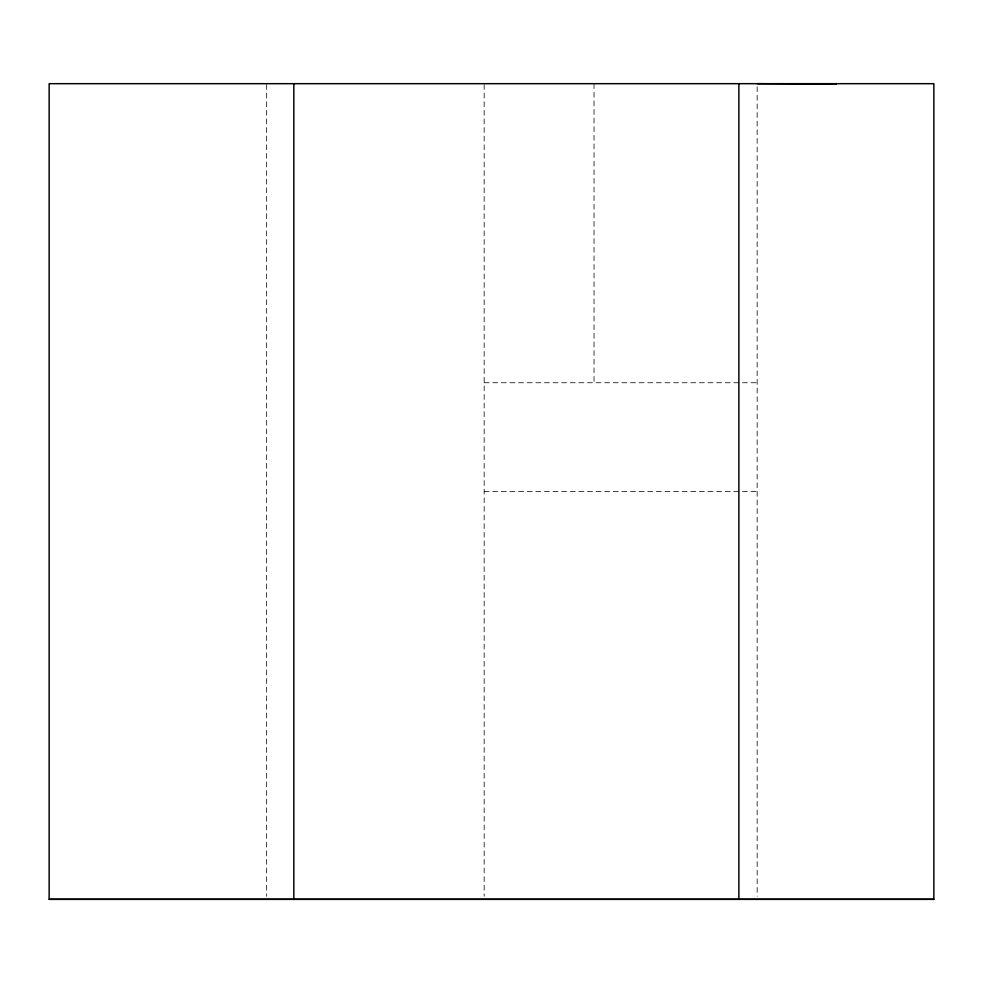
<?xml version="1.0" encoding="UTF-8"?>
<svg xmlns="http://www.w3.org/2000/svg" width="983" height="983" viewBox="0 0 983 983"><rect width="100%" height="100%" fill="white"/><g stroke="black" fill="none" stroke-linecap="round" stroke-linejoin="round"><path stroke-width="0.74" stroke-dasharray="4.92 3.69" d="M484.164 382.743L757.156 382.743M484.164 491.5L757.156 491.5M757.156 86.737L757.156 896.263M594.027 83.678L594.027 382.743M484.164 84.513L484.164 896.263M266.651 84.513L266.651 896.263"/><path stroke-width="1.47" d="M49.15 899.31L933.85 899.31L933.85 83.678L49.15 83.678L49.15 899.322L933.85 899.322M757.156 83.678L836.361 84.047M738.884 83.678L738.884 899.322M293.843 83.678L293.843 899.322"/></g></svg>
